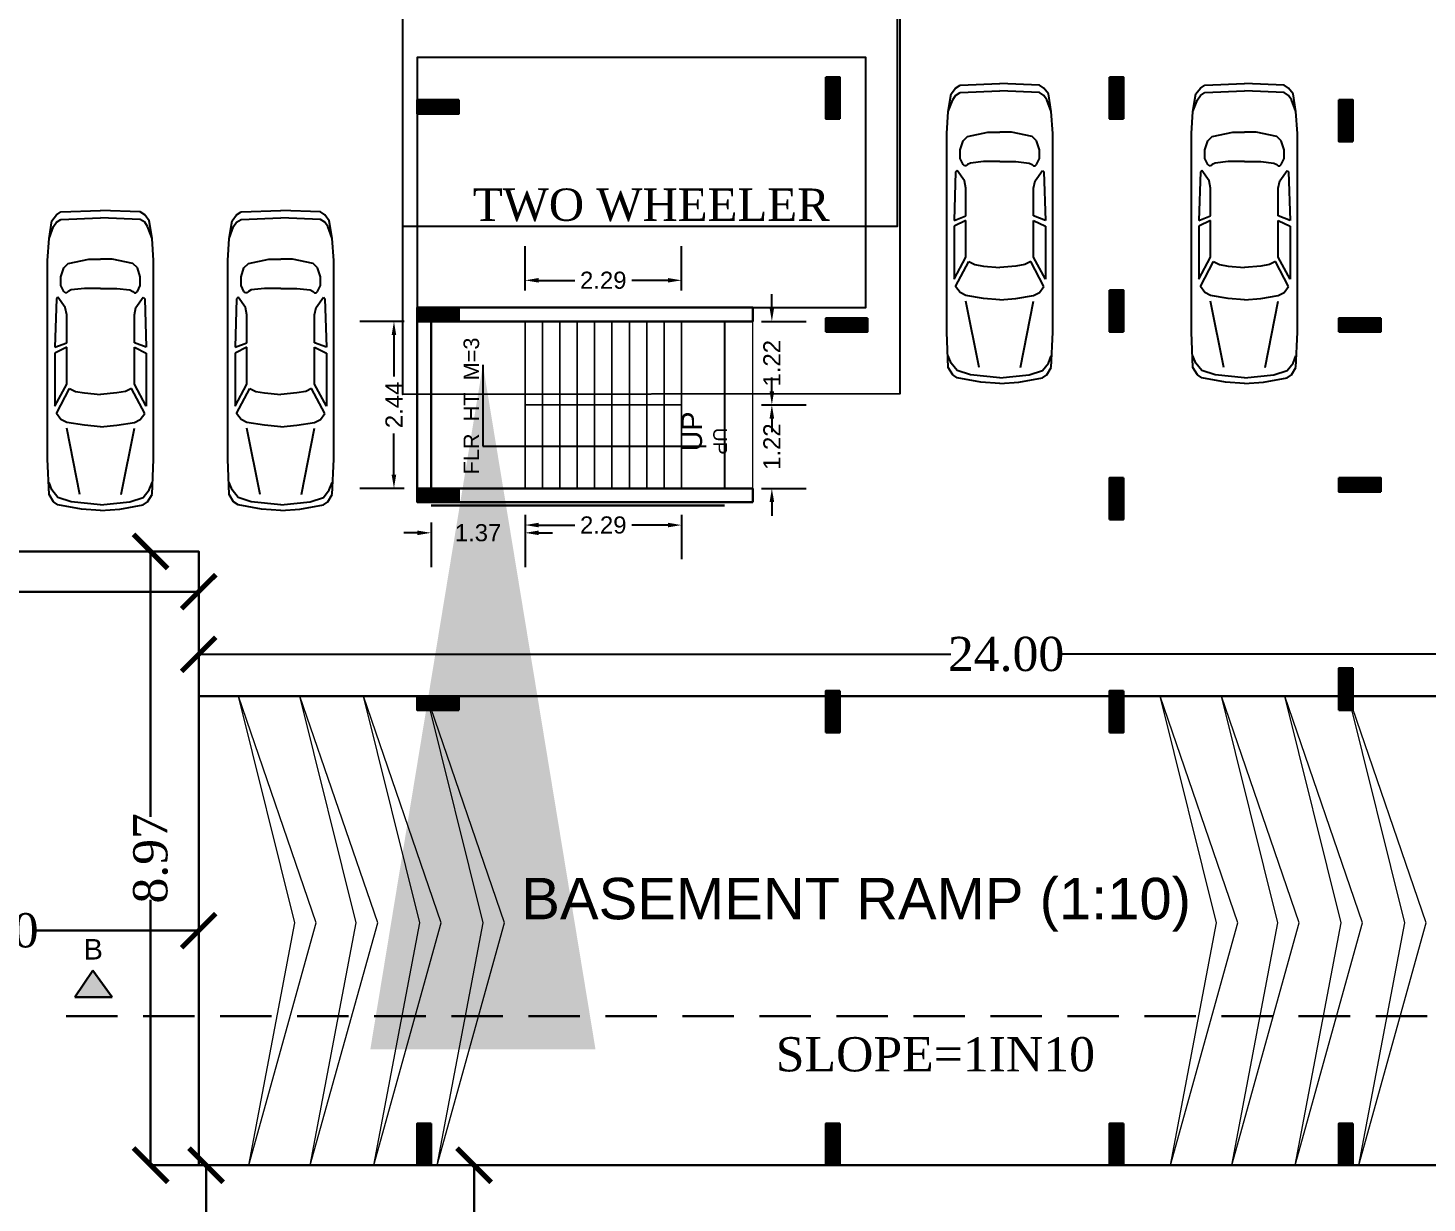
# Model space of a CAD drawing. Header units: metres. Extents: x 0 to 63445, y 32347 to 32804.
# Drawn here: x 62975.01 to 62995.44, y 32697.97 to 32715.14 of the extents above; entities that cross this region are included whole.
import ezdxf

# ---------------------------------------------------------------- set-up
doc = ezdxf.new("R2010")
doc.units = ezdxf.units.M
doc.header["$MEASUREMENT"] = 0
doc.header["$PDMODE"] = 34
doc.header["$PDSIZE"] = -10
for name, pattern in [('CONTINULUS', [0]), ('DASHED', [0.75, 0.5, -0.25]), ('DASHED2', [0.375, 0.25, -0.125])]:
    doc.linetypes.add(name, pattern=pattern)
doc.layers.get('0').update_dxf_attribs({"lineweight": 25})
for name, color, linetype, lineweight in [('BLK_1_FLR_-1_BLT_UP_AREA', 14, 'DASHED', 9), ('BLK_1_FLR_-1_STAIR_1', 7, 'Continuous', 0), ('BLK_1_FLR_-1_STAIR_1_FLIGHT_2', 7, 'Continuous', 0), ('BLK_1_FLR_-1_STAIR_1_LANDING_1', 7, 'Continuous', 0), ('BLK_1_FLR_0_VEHICLERAMP_1', 7, 'Continuous', 0), ('CAR', 252, 'Continuous', 25), ('colum', 1, 'Continuous', 30), ('COLUMN', 1, 'Continuous', 30), ('DIM', 56, 'Continuous', 20), ('HAT', 44, 'Continuous', 20), ('STEPS', 114, 'Continuous', 20), ('TEXT-2', 65, 'Continuous', 18), ('wall', 7, 'Continuous', 30)]:
    doc.layers.add(name, color=color, linetype=linetype, lineweight=lineweight)
for name, color, linetype in [('BLK_1_FLR_-1_BLT_UP_AREA_ADD', 7, 'Continuous'), ('BLK_1_FLR_-1_FAR_AREA_ADD', 7, 'Continuous'), ('text', 65, 'Continuous')]:
    doc.layers.add(name, color=color, linetype=linetype)
for name, color, linetype, plot in [('BLK_1_FLR_-1_COVERED_PARKING', 7, 'Continuous', False), ('SPECIAL_PARKING', 7, 'Continuous', False), ('TWO_WHEELER_PARKING', 7, 'Continuous', False)]:
    doc.layers.add(name, color=color, linetype=linetype, plot=plot)
doc.layers.add('BLK_1_FLR_-1_STAIR_1_FLIGHT_1', color=7, linetype='Continuous', lineweight=0, true_color=0xffffff)
doc.styles.add('AutoDCRFont', font='arial.ttf')
doc.styles.add('PreDCRFont', font='arial.ttf', dxfattribs={"height": 0.25})
doc.styles.add('RS', font='GOTHIC.TTF', dxfattribs={"height": 24})
doc.styles.add('small int', font='arial.ttf', dxfattribs={"height": 18})
doc.styles.get("Standard").update_dxf_attribs({"font": 'arial.ttf', "height": 0.4})
doc.styles.add('style2', font='arial.ttf', dxfattribs={"height": 0.25})
doc.styles.add('TNR', font='times.ttf', dxfattribs={"height": 0.5})
doc.dimstyles.new('ARCHANA', dxfattribs={"dimscale": 0, "dimtxt": 0.5, "dimasz": 0.5, "dimexe": 0, "dimexo": 0, "dimgap": 0, "dimtad": 0, "dimzin": 0, "dimdsep": 46, "dimtxsty": 'TNR', "dimblk": 'ARCHTICK', "dimcen": 0.09, "dimclrd": 36, "dimclre": 36, "dimclrt": 7, "dimadec": 0, "dimazin": 0, "dimtfac": 1, "dimtofl": 0, "dimtmove": 0, "dimatfit": 3, "dimldrblk": 'ARCHTICK', "dimfxl": 1, "dimfrac": 2, "dimtolj": 1, "dimtzin": 0, "dimlwd": -1, "dimlwe": -1, "dimarcsym": 0})
doc.dimstyles.new('Copy of Standard2', dxfattribs={"dimtxt": 0.25, "dimasz": 0.2, "dimexe": 0.5, "dimexo": 0.3, "dimgap": 0.09, "dimtad": 0, "dimtoh": 1, "dimzin": 0, "dimdsep": 46, "dimtxsty": 'PreDCRFont', "dimcen": 0.025, "dimdle": 0.1, "dimadec": 0, "dimazin": 0, "dimtfac": 1, "dimtofl": 0, "dimtmove": 2, "dimatfit": 3, "dimfxl": 0.18, "dimtolj": 1, "dimtzin": 0, "dimarcsym": 0})
doc.dimstyles.new('STD', dxfattribs={"dimtxt": 10, "dimasz": 10, "dimexe": 0, "dimexo": 0, "dimgap": 0.09, "dimtad": 0, "dimdec": 0, "dimzin": 0, "dimdsep": 46, "dimlunit": 4, "dimtxsty": 'small int', "dimcen": 0.09, "dimclrd": 75, "dimclre": 75, "dimadec": 0, "dimazin": 0, "dimtfac": 1, "dimtdec": 0, "dimtofl": 0, "dimtmove": 0, "dimatfit": 3, "dimfxl": 1, "dimtolj": 1, "dimtzin": 0, "dimarcsym": 0})

# ---------------------------------------------------------------- blocks, each defined once
blk = doc.blocks.new('_ArchTick')
at = {"color": 0, "linetype": 'ByBlock', "const_width": 0.15}
blk.add_lwpolyline([(-0.5, -0.5), (0.5, 0.5)], dxfattribs=at)
blk = doc.blocks.new('*D116')
at = {"layer": 'Defpoints', "color": 0, "ltscale": 0.5, "transparency": 16777216}
for p in [(62981.564, 32698.52), (62981.524, 32690.523), (62981.57, 32690.523)]:
    blk.add_point(p, dxfattribs=at)
at = {"layer": 'wall', "color": 36, "ltscale": 0.5, "transparency": 16777216}
for p, q in [((62981.564, 32698.52), (62981.524, 32698.52)), ((62981.524, 32698.52), (62981.524, 32695.132)), ((62981.524, 32690.523), (62981.524, 32693.911)), ((62981.57, 32690.523), (62981.524, 32690.523))]:
    blk.add_line(p, q, dxfattribs=at)
at = {"layer": 'wall', "color": 36, "ltscale": 0.5, "transparency": 16777216, "xscale": 0.5, "yscale": 0.5, "zscale": 0.5}
for p, rotation in [((62981.524, 32698.52), 90), ((62981.524, 32690.523), 270)]:
    blk.add_blockref('_ArchTick', p, dxfattribs=dict(at, rotation=rotation))
at = {"layer": 'wall', "color": 7, "ltscale": 0.5, "transparency": 16777216, "insert": (62981.524, 32694.522), "char_height": 0.5, "attachment_point": 5, "rotation": 90, "style": 'TNR'}
blk.add_mtext('\\A1;8.00', dxfattribs=at)
blk = doc.blocks.new('A$C7D115503')
at = {"layer": 'COLUMN', "ltscale": 3}
h = blk.add_hatch(dxfattribs=at)
h.set_pattern_fill('ANSI31', color=256, style=0)
h.paths.add_polyline_path([(-14.36, -11.59), (-6.36, -11.59), (-6.36, 12.41), (-14.36, 12.41)])
at = {"layer": 'COLUMN', "ltscale": 0.05}
for p, q in [((-14.36, 12.41), (-6.36, 12.41)), ((-14.36, 12.41), (-14.36, -11.59)), ((-6.36, 12.41), (-6.36, -11.59)), ((-6.36, -11.59), (-14.36, -11.59))]:
    blk.add_line(p, q, dxfattribs=at)
blk = doc.blocks.new('A$C1D283AF7')
at = {"layer": 'CAR', "linetype": 'ByBlock'}
for p, q in [((458, 4762, 0), (509, 5066, 0)), ((509, 5066, 0), (585, 5167, 0)), ((585, 5167, 0), (661, 5218, 0)), ((585, 5041, 0), (661, 5091, 0)), ((661, 5218, 0), (1345, 5243, 0)), ((661, 5091, 0), (1345, 5117, 0)), ((2029, 5218, 0), (1345, 5243, 0)), ((2029, 5091, 0), (1345, 5117, 0)), ((2105, 5167, 0), (2029, 5218, 0)), ((2105, 5041, 0), (2029, 5091, 0)), ((2181, 5066, 0), (2105, 5167, 0)), ((2232, 4762, 0), (2181, 5066, 0)), ((458, 4762, 0), (534, 4965, 0)), ((534, 4965, 0), (585, 5041, 0)), ((2156, 4965, 0), (2105, 5041, 0)), ((2232, 4762, 0), (2156, 4965, 0)), ((433, 4382, 0), (458, 4762, 0)), ((2257, 4382, 0), (2232, 4762, 0)), ((433, 961, 0), (433, 4382, 0)), ((787, 4331, 0), (1142, 4407, 0)), ((1142, 4407, 0), (1345, 4407, 0)), ((1548, 4407, 0), (1345, 4407, 0)), ((1902, 4331, 0), (1548, 4407, 0)), ((2257, 961, 0), (2257, 4382, 0)), ((661, 4103, 0), (711, 4255, 0)), ((661, 3951, 0), (661, 4103, 0)), ((711, 4255, 0), (787, 4331, 0)), ((1978, 4255, 0), (1902, 4331, 0)), ((2029, 4103, 0), (1978, 4255, 0)), ((2029, 3951, 0), (2029, 4103, 0)), ((711, 3850, 0), (661, 3951, 0)), ((838, 3875, 0), (787, 3850, 0)), ((1066, 3900, 0), (838, 3875, 0)), ((1345, 3900, 0), (1066, 3900, 0)), ((1345, 3900, 0), (1624, 3900, 0)), ((1624, 3900, 0), (1852, 3875, 0)), ((1852, 3875, 0), (1902, 3850, 0)), ((1978, 3850, 0), (2029, 3951, 0)), ((585, 3723, 0), (559, 2887, 0)), ((610, 3748, 0), (585, 3723, 0)), ((737, 3571, 0), (610, 3748, 0)), ((737, 3824, 0), (711, 3850, 0)), ((762, 3824, 0), (737, 3824, 0)), ((787, 3850, 0), (762, 3824, 0)), ((1902, 3850, 0), (1928, 3824, 0)), ((1928, 3824, 0), (1953, 3824, 0)), ((1953, 3824, 0), (1978, 3850, 0)), ((1953, 3571, 0), (2080, 3748, 0)), ((2080, 3748, 0), (2105, 3723, 0)), ((2105, 3723, 0), (2130, 2887, 0)), ((762, 3444, 0), (737, 3571, 0)), ((762, 2963, 0), (762, 3444, 0)), ((1928, 3444, 0), (1953, 3571, 0)), ((1928, 2963, 0), (1928, 3444, 0)), ((559, 2887, 0), (762, 2963, 0)), ((2130, 2887, 0), (1928, 2963, 0)), ((762, 2887, 0), (559, 2785, 0)), ((559, 2785, 0), (559, 1873, 0)), ((762, 2253, 0), (762, 2887, 0)), ((1928, 2887, 0), (2130, 2785, 0)), ((1928, 2253, 0), (1928, 2887, 0)), ((2130, 2785, 0), (2130, 1873, 0)), ((559, 1873, 0), (762, 2253, 0)), ((585, 1746, 0), (813, 2177, 0)), ((813, 2177, 0), (914, 2126, 0)), ((1877, 2177, 0), (1776, 2126, 0)), ((2105, 1746, 0), (1877, 2177, 0)), ((2130, 1873, 0), (1928, 2253, 0)), ((914, 2126, 0), (1066, 2101, 0)), ((1066, 2101, 0), (1345, 2076, 0)), ((1624, 2101, 0), (1345, 2076, 0)), ((1776, 2126, 0), (1624, 2101, 0)), ((661, 1645, 0), (585, 1746, 0)), ((2029, 1645, 0), (2105, 1746, 0)), ((762, 1594, 0), (661, 1645, 0)), ((1066, 1544, 0), (762, 1594, 0)), ((990, 353, 0), (762, 1493, 0)), ((1345, 1518, 0), (1066, 1544, 0)), ((1345, 1518, 0), (1624, 1544, 0)), ((1624, 1544, 0), (1928, 1594, 0)), ((1700, 353, 0), (1928, 1493, 0)), ((1928, 1594, 0), (2029, 1645, 0)), ((458, 353, 0), (433, 961, 0)), ((2232, 353, 0), (2257, 961, 0)), ((509, 429, 0), (458, 555, 0)), ((2181, 429, 0), (2232, 555, 0)), ((534, 226, 0), (458, 353, 0)), ((610, 302, 0), (509, 429, 0)), ((838, 226, 0), (610, 302, 0)), ((1852, 226, 0), (2080, 302, 0)), ((2080, 302, 0), (2181, 429, 0)), ((2156, 226, 0), (2232, 353, 0)), ((610, 175, 0), (534, 226, 0)), ((1015, 99, 0), (610, 175, 0)), ((1345, 175, 0), (838, 226, 0)), ((1345, 74, 0), (1015, 99, 0)), ((1345, 175, 0), (1852, 226, 0)), ((1345, 74, 0), (1674, 99, 0)), ((1674, 99, 0), (2080, 175, 0)), ((2080, 175, 0), (2156, 226, 0))]:
    blk.add_line(p, q, dxfattribs=at)
blk = doc.blocks.new('*D142')
at = {"layer": 'CAR', "color": 36, "ltscale": 0.5, "transparency": 16777216}
for p, q in [((62977.501, 32704.751), (62977.501, 32705.985)), ((62977.501, 32705.985), (62988.484, 32705.985)), ((63001.086, 32705.985), (62990.103, 32705.985)), ((63001.086, 32704.75), (63001.086, 32705.985))]:
    blk.add_line(p, q, dxfattribs=at)
at = {"layer": 'Defpoints', "color": 0, "ltscale": 0.5, "transparency": 16777216}
for p in [(63001.086, 32705.985), (62977.501, 32704.751), (63001.086, 32704.75)]:
    blk.add_point(p, dxfattribs=at)
at = {"layer": 'CAR', "color": 36, "ltscale": 0.5, "transparency": 16777216, "xscale": 0.5, "yscale": 0.5, "zscale": 0.5, "rotation": 180}
blk.add_blockref('_ArchTick', (62977.501, 32705.985), dxfattribs=at)
at = {"layer": 'CAR', "color": 36, "ltscale": 0.5, "transparency": 16777216, "xscale": 0.5, "yscale": 0.5, "zscale": 0.5}
blk.add_blockref('_ArchTick', (63001.086, 32705.985), dxfattribs=at)
at = {"layer": 'CAR', "color": 7, "ltscale": 0.5, "transparency": 16777216, "insert": (62989.293, 32705.985), "char_height": 0.5, "attachment_point": 5, "style": 'TNR'}
blk.add_mtext('\\A1;24.00', dxfattribs=at)
blk = doc.blocks.new('*D145')
at = {"layer": 'Defpoints', "color": 0, "ltscale": 0.5, "transparency": 16777216}
for p in [(62977.501, 32701.947), (62971.503, 32701.747), (62977.501, 32701.747)]:
    blk.add_point(p, dxfattribs=at)
at = {"layer": 'wall', "color": 36, "ltscale": 0.5, "transparency": 16777216}
for p, q in [((62971.503, 32701.747), (62971.503, 32701.947)), ((62971.503, 32701.947), (62973.885, 32701.947)), ((62977.501, 32701.947), (62975.119, 32701.947)), ((62977.501, 32701.747), (62977.501, 32701.947))]:
    blk.add_line(p, q, dxfattribs=at)
at = {"layer": 'wall', "color": 36, "ltscale": 0.5, "transparency": 16777216, "xscale": 0.5, "yscale": 0.5, "zscale": 0.5, "rotation": 180}
blk.add_blockref('_ArchTick', (62971.503, 32701.947), dxfattribs=at)
at = {"layer": 'wall', "color": 36, "ltscale": 0.5, "transparency": 16777216, "xscale": 0.5, "yscale": 0.5, "zscale": 0.5}
blk.add_blockref('_ArchTick', (62977.501, 32701.947), dxfattribs=at)
at = {"layer": 'wall', "color": 7, "ltscale": 0.5, "transparency": 16777216, "insert": (62974.502, 32701.947), "char_height": 0.5, "attachment_point": 5, "style": 'TNR'}
blk.add_mtext('\\A1;6.00', dxfattribs=at)
blk = doc.blocks.new('*D146')
at = {"layer": 'Defpoints', "color": 0, "ltscale": 0.5, "transparency": 16777216}
for p in [(62977.501, 32698.52), (62977.365, 32691.183), (62977.61, 32691.183)]:
    blk.add_point(p, dxfattribs=at)
at = {"layer": 'wall', "color": 36, "ltscale": 0.5, "transparency": 16777216}
for p, q in [((62977.501, 32698.52), (62977.61, 32698.52)), ((62977.61, 32698.52), (62977.61, 32695.471)), ((62977.61, 32691.183), (62977.61, 32694.232)), ((62977.365, 32691.183), (62977.61, 32691.183))]:
    blk.add_line(p, q, dxfattribs=at)
at = {"layer": 'wall', "color": 36, "ltscale": 0.5, "transparency": 16777216, "xscale": 0.5, "yscale": 0.5, "zscale": 0.5}
for p, rotation in [((62977.61, 32698.52), 90), ((62977.61, 32691.183), 270)]:
    blk.add_blockref('_ArchTick', p, dxfattribs=dict(at, rotation=rotation))
at = {"layer": 'wall', "color": 7, "ltscale": 0.5, "transparency": 16777216, "insert": (62977.61, 32694.852), "char_height": 0.5, "attachment_point": 5, "rotation": 90, "style": 'TNR'}
blk.add_mtext('\\A1;7.34', dxfattribs=at)
blk = doc.blocks.new('*D156')
at = {"layer": 'Defpoints', "color": 0, "ltscale": 0.5, "transparency": 16777216}
for p in [(62976.799, 32707.488), (62977.501, 32707.488), (62977.501, 32698.52)]:
    blk.add_point(p, dxfattribs=at)
at = {"layer": 'wall', "color": 36, "ltscale": 0.5, "transparency": 16777216}
for p, q in [((62977.501, 32707.488), (62976.799, 32707.488)), ((62976.799, 32707.488), (62976.799, 32703.611)), ((62976.799, 32698.52), (62976.799, 32702.397)), ((62977.501, 32698.52), (62976.799, 32698.52))]:
    blk.add_line(p, q, dxfattribs=at)
at = {"layer": 'wall', "color": 36, "ltscale": 0.5, "transparency": 16777216, "xscale": 0.5, "yscale": 0.5, "zscale": 0.5}
for p, rotation in [((62976.799, 32707.488), 90), ((62976.799, 32698.52), 270)]:
    blk.add_blockref('_ArchTick', p, dxfattribs=dict(at, rotation=rotation))
at = {"layer": 'wall', "color": 7, "ltscale": 0.5, "transparency": 16777216, "insert": (62976.799, 32703.004), "char_height": 0.5, "attachment_point": 5, "rotation": 90, "style": 'TNR'}
blk.add_mtext('\\A1;8.97', dxfattribs=at)
blk = doc.blocks.new('*D157')
at = {"layer": 'Defpoints', "color": 0, "ltscale": 0.5, "transparency": 16777216}
for p in [(62963.109, 32707.488), (62977.501, 32707.488), (62977.501, 32706.9)]:
    blk.add_point(p, dxfattribs=at)
at = {"layer": 'wall', "color": 36, "ltscale": 0.5, "transparency": 16777216}
for p, q in [((62963.109, 32707.488), (62963.109, 32706.9)), ((62977.501, 32707.488), (62977.501, 32706.9)), ((62963.109, 32706.9), (62969.533, 32706.9)), ((62977.501, 32706.9), (62971.076, 32706.9))]:
    blk.add_line(p, q, dxfattribs=at)
at = {"layer": 'wall', "color": 36, "ltscale": 0.5, "transparency": 16777216, "xscale": 0.5, "yscale": 0.5, "zscale": 0.5, "rotation": 180}
blk.add_blockref('_ArchTick', (62963.109, 32706.9), dxfattribs=at)
at = {"layer": 'wall', "color": 36, "ltscale": 0.5, "transparency": 16777216, "xscale": 0.5, "yscale": 0.5, "zscale": 0.5}
blk.add_blockref('_ArchTick', (62977.501, 32706.9), dxfattribs=at)
at = {"layer": 'wall', "color": 7, "ltscale": 0.5, "transparency": 16777216, "insert": (62970.305, 32706.9), "char_height": 0.5, "attachment_point": 5, "style": 'TNR'}
blk.add_mtext('\\A1;14.39', dxfattribs=at)
blk = doc.blocks.new('*D360')
at = {"layer": 'BLK_1_FLR_-1_STAIR_1_FLIGHT_1', "color": 0, "linetype": 'Continuous', "lineweight": -2, "transparency": 16777216}
for p, q in [((62982.267, 32708.023), (62982.267, 32707.373)), ((62984.553, 32708.023), (62984.553, 32707.373)), ((62982.467, 32707.873), (62982.993, 32707.873)), ((62984.353, 32707.873), (62983.827, 32707.873))]:
    blk.add_line(p, q, dxfattribs=at)
at = {"layer": 'BLK_1_FLR_-1_STAIR_1_FLIGHT_1', "color": 0, "linetype": 'Continuous', "transparency": 16777216}
for points in [[(62982.467, 32707.907), (62982.467, 32707.84), (62982.267, 32707.873)], [(62984.353, 32707.907), (62984.353, 32707.84), (62984.553, 32707.873)]]:
    blk.add_solid(points, dxfattribs=at)
at = {"layer": 'Defpoints', "color": 0, "linetype": 'Continuous', "transparency": 16777216}
for p in [(62982.267, 32708.409), (62984.553, 32708.409), (62984.553, 32707.873)]:
    blk.add_point(p, dxfattribs=at)
at = {"layer": 'BLK_1_FLR_-1_STAIR_1_FLIGHT_1', "color": 0, "linetype": 'Continuous', "transparency": 16777216, "insert": (62983.41, 32707.873), "char_height": 0.25, "attachment_point": 5, "style": 'PreDCRFont'}
blk.add_mtext('\\A1;2.29', dxfattribs=at)
blk = doc.blocks.new('*D361')
at = {"layer": 'BLK_1_FLR_-1_STAIR_1_FLIGHT_1', "color": 0, "linetype": 'Continuous', "lineweight": -2, "transparency": 16777216}
for p, q in [((62985.872, 32709.829), (62985.872, 32710.029)), ((62985.722, 32709.629), (62986.372, 32709.629)), ((62985.722, 32708.409), (62986.372, 32708.409)), ((62985.872, 32708.209), (62985.872, 32708.009))]:
    blk.add_line(p, q, dxfattribs=at)
at = {"layer": 'BLK_1_FLR_-1_STAIR_1_FLIGHT_1', "color": 0, "linetype": 'Continuous', "transparency": 16777216}
for points in [[(62985.839, 32709.829), (62985.906, 32709.829), (62985.872, 32709.629)], [(62985.839, 32708.209), (62985.906, 32708.209), (62985.872, 32708.409)]]:
    blk.add_solid(points, dxfattribs=at)
at = {"layer": 'Defpoints', "color": 0, "linetype": 'Continuous', "transparency": 16777216}
for p in [(62984.553, 32709.629), (62985.872, 32709.629), (62984.553, 32708.409)]:
    blk.add_point(p, dxfattribs=at)
at = {"layer": 'BLK_1_FLR_-1_STAIR_1_FLIGHT_1', "color": 0, "linetype": 'Continuous', "transparency": 16777216, "insert": (62985.872, 32709.019), "char_height": 0.25, "attachment_point": 5, "rotation": 90, "style": 'PreDCRFont'}
blk.add_mtext('\\A1;1.22', dxfattribs=at)
blk = doc.blocks.new('*D362')
at = {"layer": 'BLK_1_FLR_-1_STAIR_1_FLIGHT_2', "color": 0, "linetype": 'Continuous', "lineweight": -2, "transparency": 16777216}
for p, q in [((62982.267, 32711.299), (62982.267, 32711.949)), ((62984.553, 32711.299), (62984.553, 32711.949)), ((62982.467, 32711.449), (62982.993, 32711.449)), ((62984.353, 32711.449), (62983.827, 32711.449))]:
    blk.add_line(p, q, dxfattribs=at)
at = {"layer": 'BLK_1_FLR_-1_STAIR_1_FLIGHT_2', "color": 0, "linetype": 'Continuous', "transparency": 16777216}
for points in [[(62982.467, 32711.483), (62982.467, 32711.416), (62982.267, 32711.449)], [(62984.353, 32711.483), (62984.353, 32711.416), (62984.553, 32711.449)]]:
    blk.add_solid(points, dxfattribs=at)
at = {"layer": 'Defpoints', "color": 0, "linetype": 'Continuous', "transparency": 16777216}
for p in [(62984.553, 32711.449), (62982.267, 32710.848), (62984.553, 32710.848)]:
    blk.add_point(p, dxfattribs=at)
at = {"layer": 'BLK_1_FLR_-1_STAIR_1_FLIGHT_2', "color": 0, "linetype": 'Continuous', "transparency": 16777216, "insert": (62983.41, 32711.449), "char_height": 0.25, "attachment_point": 5, "style": 'PreDCRFont'}
blk.add_mtext('\\A1;2.29', dxfattribs=at)
blk = doc.blocks.new('*D363')
at = {"layer": 'BLK_1_FLR_-1_STAIR_1_FLIGHT_2', "color": 0, "linetype": 'Continuous', "lineweight": -2, "transparency": 16777216}
for p, q in [((62985.872, 32711.048), (62985.872, 32711.248)), ((62985.722, 32710.848), (62986.372, 32710.848)), ((62985.722, 32709.629), (62986.372, 32709.629)), ((62985.872, 32709.429), (62985.872, 32709.229))]:
    blk.add_line(p, q, dxfattribs=at)
at = {"layer": 'BLK_1_FLR_-1_STAIR_1_FLIGHT_2', "color": 0, "linetype": 'Continuous', "transparency": 16777216}
for points in [[(62985.839, 32711.048), (62985.906, 32711.048), (62985.872, 32710.848)], [(62985.839, 32709.429), (62985.906, 32709.429), (62985.872, 32709.629)]]:
    blk.add_solid(points, dxfattribs=at)
at = {"layer": 'Defpoints', "color": 0, "linetype": 'Continuous', "transparency": 16777216}
for p in [(62985.153, 32710.848), (62985.872, 32710.848), (62984.553, 32709.629)]:
    blk.add_point(p, dxfattribs=at)
at = {"layer": 'BLK_1_FLR_-1_STAIR_1_FLIGHT_2', "color": 0, "linetype": 'Continuous', "transparency": 16777216, "insert": (62985.872, 32710.238), "char_height": 0.25, "attachment_point": 5, "rotation": 90, "style": 'PreDCRFont'}
blk.add_mtext('\\A1;1.22', dxfattribs=at)
blk = doc.blocks.new('*D364')
at = {"layer": 'BLK_1_FLR_-1_STAIR_1_LANDING_1', "color": 0, "lineweight": -2, "transparency": 16777216}
for p, q in [((62980.695, 32707.76), (62980.495, 32707.76)), ((62980.895, 32707.91), (62980.895, 32707.26)), ((62982.267, 32707.91), (62982.267, 32707.26)), ((62982.467, 32707.76), (62982.667, 32707.76))]:
    blk.add_line(p, q, dxfattribs=at)
at = {"layer": 'BLK_1_FLR_-1_STAIR_1_LANDING_1', "color": 0, "transparency": 16777216}
for points in [[(62980.695, 32707.793), (62980.695, 32707.726), (62980.895, 32707.76)], [(62982.467, 32707.793), (62982.467, 32707.726), (62982.267, 32707.76)]]:
    blk.add_solid(points, dxfattribs=at)
at = {"layer": 'Defpoints', "color": 0, "transparency": 16777216}
for p in [(62980.895, 32708.409), (62982.267, 32708.409), (62980.895, 32707.76)]:
    blk.add_point(p, dxfattribs=at)
at = {"layer": 'BLK_1_FLR_-1_STAIR_1_LANDING_1', "color": 0, "transparency": 16777216, "insert": (62981.581, 32707.76), "char_height": 0.25, "attachment_point": 5, "style": 'PreDCRFont'}
blk.add_mtext('\\A1;1.37', dxfattribs=at)
blk = doc.blocks.new('*D365')
at = {"layer": 'BLK_1_FLR_-1_STAIR_1_LANDING_1', "color": 0, "lineweight": -2, "transparency": 16777216}
for p, q in [((62980.503, 32710.848), (62979.853, 32710.848)), ((62980.353, 32710.648), (62980.353, 32710.045)), ((62980.353, 32708.609), (62980.353, 32709.212)), ((62980.503, 32708.409), (62979.853, 32708.409))]:
    blk.add_line(p, q, dxfattribs=at)
at = {"layer": 'BLK_1_FLR_-1_STAIR_1_LANDING_1', "color": 0, "transparency": 16777216}
for points in [[(62980.319, 32710.648), (62980.386, 32710.648), (62980.353, 32710.848)], [(62980.319, 32708.609), (62980.386, 32708.609), (62980.353, 32708.409)]]:
    blk.add_solid(points, dxfattribs=at)
at = {"layer": 'Defpoints', "color": 0, "transparency": 16777216}
for p in [(62980.353, 32710.848), (62980.895, 32710.848), (62980.895, 32708.409)]:
    blk.add_point(p, dxfattribs=at)
at = {"layer": 'BLK_1_FLR_-1_STAIR_1_LANDING_1', "color": 0, "transparency": 16777216, "insert": (62980.353, 32709.629), "char_height": 0.25, "attachment_point": 5, "rotation": 90, "style": 'PreDCRFont'}
blk.add_mtext('\\A1;2.44', dxfattribs=at)
blk = doc.blocks.new('*D456')
at = {"layer": 'Defpoints', "color": 0, "ltscale": 3, "transparency": 16777216}
for p in [(0.832, 32714.342), (63267.277, 32714.342), (0, 32701.59)]:
    blk.add_point(p, dxfattribs=at)
at = {"layer": 'DIM', "ltscale": 3, "transparency": 16777216}
for p, q in [((5.832, 32714.342), (0.832, 32714.342)), ((0.832, 32714.342), (0.832, 32708.36)), ((0.832, 32701.59), (0.832, 32707.571)), ((0, 32701.59), (0.832, 32701.59))]:
    blk.add_line(p, q, dxfattribs=at)
at = {"layer": 'DIM', "ltscale": 3, "transparency": 16777216, "xscale": 0.05, "yscale": 0.05, "zscale": 0.05}
for p, rotation in [((0.832, 32714.342), 90), ((0.832, 32701.59), 270)]:
    blk.add_blockref('_ArchTick', p, dxfattribs=dict(at, rotation=rotation))
at = {"layer": 'DIM', "color": 7, "ltscale": 3, "transparency": 16777216, "insert": (0.832, 32707.966), "char_height": 0.4, "attachment_point": 5, "rotation": 90}
blk.add_mtext('\\A1;{\\H0.6x;12.75}', dxfattribs=at)

msp = doc.modelspace()

# ---------------------------------------------------------------- hatches: boundary and pattern name
at = {"layer": 'wall', "ltscale": 3}
msp.add_hatch(color=252, dxfattribs=at).paths.add_polyline_path([(62975.6942, 32700.9773), (62976.236, 32700.9773), (62975.9562, 32701.3664)])

# ---------------------------------------------------------------- linework, layer by layer
at = {"layer": 'BLK_1_FLR_-1_BLT_UP_AREA', "color": 14, "linetype": 'CONTINULUS', "ltscale": 0.05}
msp.add_lwpolyline([(62963.109, 32725.9046), (62963.109, 32720.1278), (62959.602, 32720.1278), (62958.4002, 32712.2986), (62963.109, 32712.2986), (62963.109, 32707.4882), (62977.5007, 32707.4882), (62977.5007, 32698.5199), (63001.0856, 32698.5194), (63001.0856, 32693.4478), (63048.8719, 32693.4478), (63048.8719, 32710.124), (63099.0078, 32715.8294), (63099.0123, 32725.675), (62963.109, 32725.9046)], close=True, dxfattribs=at)
at = {"layer": 'BLK_1_FLR_-1_BLT_UP_AREA_ADD', "color": 14, "linetype": 'CONTINULUS', "ltscale": 0.05, "elevation": 0.0021}
msp.add_lwpolyline([(62980.4816, 32718.5492), (62987.7004, 32718.5492), (62987.7003, 32712.2344), (62980.4816, 32712.2344)], close=True, dxfattribs=at)
at = {"layer": 'BLK_1_FLR_-1_COVERED_PARKING', "ltscale": 0.5}
msp.add_lwpolyline([(62963.109, 32725.9046), (62963.109, 32720.1278), (62959.602, 32720.1278), (62958.4002, 32712.2986), (62963.109, 32712.2986), (62963.109, 32707.4882), (62977.5007, 32707.4882), (62977.5007, 32698.5199), (63001.0857, 32698.5194), (63001.0856, 32693.4478), (63048.8719, 32693.4478), (63095.3959, 32698.2577), (63099.0078, 32715.8294), (63099.0078, 32725.675), (63098.6104, 32725.6752), (63090.7094, 32725.682), (63090.4449, 32725.6895), (63084.2161, 32725.7), (63059.0174, 32725.7426), (62971.542, 32725.9046), (62963.109, 32725.9046)], close=True, dxfattribs=at)
at = {"layer": 'BLK_1_FLR_-1_FAR_AREA_ADD', "color": 14, "linetype": 'CONTINULUS', "ltscale": 0.05, "elevation": 0.0021}
msp.add_lwpolyline([(62980.4816, 32718.5492), (62987.7429, 32718.557), (62987.7429, 32709.7896), (62980.4816, 32709.7818)], close=True, dxfattribs=at)
at = {"layer": 'BLK_1_FLR_-1_STAIR_1'}
msp.add_lwpolyline([(62985.5946, 32708.2062), (62985.5946, 32711.0511), (62980.6923, 32711.0511), (62980.6923, 32708.2062)], close=True, dxfattribs=at)
at = {"layer": 'BLK_1_FLR_-1_STAIR_1_FLIGHT_1', "color": 3}
for p, q in [((62982.2671, 32708.4094), (62982.2671, 32709.6287)), ((62982.5211, 32708.4094), (62982.5211, 32709.6287)), ((62982.7751, 32708.4094), (62982.7751, 32709.6287)), ((62983.0292, 32708.4094), (62983.0292, 32709.6287)), ((62983.2832, 32708.4094), (62983.2832, 32709.6287)), ((62983.5372, 32708.4094), (62983.5372, 32709.6287)), ((62983.7912, 32708.4094), (62983.7912, 32709.6287)), ((62984.0452, 32708.4094), (62984.0452, 32709.6287)), ((62984.2992, 32708.4094), (62984.2992, 32709.6287)), ((62984.5532, 32708.4094), (62984.5532, 32709.6287))]:
    msp.add_line(p, q, dxfattribs=at)
at = {"layer": 'BLK_1_FLR_-1_STAIR_1_FLIGHT_1'}
msp.add_lwpolyline([(62984.5532, 32708.4094), (62984.5532, 32709.6287), (62982.2671, 32709.6287), (62982.2671, 32708.4094)], close=True, dxfattribs=at)
at = {"layer": 'BLK_1_FLR_-1_STAIR_1_FLIGHT_2', "color": 3}
for p, q in [((62982.2671, 32709.6287), (62982.2671, 32710.8479)), ((62982.5211, 32709.6287), (62982.5211, 32710.8479)), ((62982.7751, 32709.6287), (62982.7751, 32710.8479)), ((62983.0292, 32709.6287), (62983.0292, 32710.8479)), ((62983.2832, 32709.6287), (62983.2832, 32710.8479)), ((62983.5372, 32709.6287), (62983.5372, 32710.8479)), ((62983.7912, 32709.6287), (62983.7912, 32710.8479)), ((62984.0452, 32709.6287), (62984.0452, 32710.8479)), ((62984.2992, 32709.6287), (62984.2992, 32710.8479)), ((62984.5532, 32709.6287), (62984.5532, 32710.8479))]:
    msp.add_line(p, q, dxfattribs=at)
at = {"layer": 'BLK_1_FLR_-1_STAIR_1_FLIGHT_2'}
msp.add_lwpolyline([(62984.5532, 32710.8479), (62984.5532, 32709.6287), (62982.2671, 32709.6287), (62982.2671, 32710.8479)], close=True, dxfattribs=at)
at = {"layer": 'BLK_1_FLR_-1_STAIR_1_LANDING_1'}
msp.add_lwpolyline([(62982.2671, 32708.4094), (62982.2671, 32710.8479), (62980.8955, 32710.8479), (62980.8955, 32708.4094)], close=True, dxfattribs=at)
at = {"layer": 'BLK_1_FLR_0_VEHICLERAMP_1', "color": 2, "linetype": 'Continuous'}
msp.add_lwpolyline([(62977.5007, 32698.5137), (63001.0857, 32698.5134), (63001.0857, 32705.3675), (62977.5007, 32705.3678)], close=True, dxfattribs=at)
at = {"layer": 'colum', "linetype": 'DASHED2', "ltscale": 3}
msp.add_lwpolyline([(62975.5661, 32700.6956), (63051.298, 32700.6956)], dxfattribs=at)
at = {"layer": 'HAT', "ltscale": 0.05}
for p, q in [((62978.9071, 32702.0626), (62978.0842, 32705.374)), ((62979.219, 32702.0626), (62978.0842, 32705.374)), ((62978.9071, 32702.0626), (62978.0842, 32705.374)), ((62979.219, 32702.0626), (62978.0842, 32705.374)), ((62979.8031, 32702.0626), (62978.9802, 32705.374)), ((62980.115, 32702.0626), (62978.9802, 32705.374)), ((62979.8031, 32702.0626), (62978.9802, 32705.374)), ((62980.115, 32702.0626), (62978.9802, 32705.374)), ((62980.7305, 32702.0626), (62979.9076, 32705.374)), ((62981.0424, 32702.0626), (62979.9076, 32705.374)), ((62980.7305, 32702.0626), (62979.9076, 32705.374)), ((62981.0424, 32702.0626), (62979.9076, 32705.374)), ((62981.6579, 32702.0626), (62980.835, 32705.374)), ((62981.9698, 32702.0626), (62980.835, 32705.374)), ((62981.6579, 32702.0626), (62980.835, 32705.374)), ((62981.9698, 32702.0626), (62980.835, 32705.374)), ((62992.3644, 32702.0626), (62991.5415, 32705.374)), ((62992.6762, 32702.0626), (62991.5415, 32705.374)), ((62992.3644, 32702.0626), (62991.5415, 32705.374)), ((62992.6762, 32702.0626), (62991.5415, 32705.374)), ((62993.2603, 32702.0626), (62992.4374, 32705.374)), ((62993.5722, 32702.0626), (62992.4374, 32705.374)), ((62993.2603, 32702.0626), (62992.4374, 32705.374)), ((62993.5722, 32702.0626), (62992.4374, 32705.374)), ((62994.1877, 32702.0626), (62993.3648, 32705.374)), ((62994.4996, 32702.0626), (62993.3648, 32705.374)), ((62994.1877, 32702.0626), (62993.3648, 32705.374)), ((62994.4996, 32702.0626), (62993.3648, 32705.374)), ((62995.1152, 32702.0626), (62994.2922, 32705.374)), ((62995.427, 32702.0626), (62994.2922, 32705.374)), ((62995.1152, 32702.0626), (62994.2922, 32705.374)), ((62995.427, 32702.0626), (62994.2922, 32705.374)), ((62978.2351, 32698.521), (62978.9071, 32702.0626)), ((62978.2351, 32698.521), (62979.219, 32702.0626)), ((62978.2351, 32698.521), (62978.9071, 32702.0626)), ((62978.2351, 32698.521), (62979.219, 32702.0626)), ((62979.1311, 32698.521), (62979.8031, 32702.0626)), ((62979.1311, 32698.521), (62980.115, 32702.0626)), ((62979.1311, 32698.521), (62979.8031, 32702.0626)), ((62979.1311, 32698.521), (62980.115, 32702.0626)), ((62980.0585, 32698.521), (62980.7305, 32702.0626)), ((62980.0585, 32698.521), (62981.0424, 32702.0626)), ((62980.0585, 32698.521), (62980.7305, 32702.0626)), ((62980.0585, 32698.521), (62981.0424, 32702.0626)), ((62980.9859, 32698.521), (62981.6579, 32702.0626)), ((62980.9859, 32698.521), (62981.9698, 32702.0626)), ((62980.9859, 32698.521), (62981.6579, 32702.0626)), ((62980.9859, 32698.521), (62981.9698, 32702.0626)), ((62991.6924, 32698.521), (62992.3644, 32702.0626)), ((62991.6924, 32698.521), (62992.6762, 32702.0626)), ((62991.6924, 32698.521), (62992.3644, 32702.0626)), ((62991.6924, 32698.521), (62992.6762, 32702.0626)), ((62992.5883, 32698.521), (62993.2603, 32702.0626)), ((62992.5883, 32698.521), (62993.5722, 32702.0626)), ((62992.5883, 32698.521), (62993.2603, 32702.0626)), ((62992.5883, 32698.521), (62993.5722, 32702.0626)), ((62993.5157, 32698.521), (62994.1877, 32702.0626)), ((62993.5157, 32698.521), (62994.4996, 32702.0626)), ((62993.5157, 32698.521), (62994.1877, 32702.0626)), ((62993.5157, 32698.521), (62994.4996, 32702.0626)), ((62994.4432, 32698.521), (62995.1152, 32702.0626)), ((62994.4432, 32698.521), (62995.427, 32702.0626)), ((62994.4432, 32698.521), (62995.1152, 32702.0626)), ((62994.4432, 32698.521), (62995.427, 32702.0626))]:
    msp.add_line(p, q, dxfattribs=at)
at = {"layer": 'SPECIAL_PARKING', "color": 2, "ltscale": 0.5}
msp.add_lwpolyline([(62963.109, 32725.9046), (62963.109, 32720.1278), (62959.602, 32720.1278), (62958.4002, 32712.2986), (62963.109, 32712.2986), (62963.109, 32707.4882), (62977.5007, 32707.4882), (62977.5007, 32698.5199), (63001.0857, 32698.5194), (63001.0856, 32675.9187), (63048.8719, 32675.9187), (63048.8719, 32710.147), (63099.0078, 32715.8294), (63099.0078, 32725.675), (63098.6104, 32725.6752), (63090.7094, 32725.682), (63090.4449, 32725.6895), (63084.2161, 32725.7), (63059.0174, 32725.7426), (62971.542, 32725.9046), (62963.109, 32725.9046)], close=True, dxfattribs=at)
at = {"layer": 'STEPS'}
for p, q in [((62982.2671, 32710.8479), (62982.2671, 32708.4094)), ((62982.5211, 32710.8479), (62982.5211, 32708.4094)), ((62982.7751, 32710.8479), (62982.7751, 32708.4094)), ((62983.0292, 32710.8479), (62983.0292, 32708.4094)), ((62983.2832, 32710.8479), (62983.2832, 32708.4094)), ((62983.5372, 32710.8479), (62983.5372, 32708.4094)), ((62983.7912, 32710.8479), (62983.7912, 32708.4094)), ((62984.0452, 32710.8479), (62984.0452, 32708.4094)), ((62984.2992, 32710.8479), (62984.2992, 32708.4094)), ((62984.5532, 32710.8479), (62984.5532, 32708.4094)), ((62982.2671, 32709.6287), (62984.5532, 32709.6287))]:
    msp.add_line(p, q, dxfattribs=at)
at = {"layer": 'text', "linetype": 'Continuous'}
msp.add_line((62985.1807, 32710.8479), (62985.1807, 32708.4094), dxfattribs=at)
at = {"layer": 'TWO_WHEELER_PARKING', "color": 1, "linetype": 'Continuous'}
msp.add_lwpolyline([(62980.6923, 32711.0511), (62987.2457, 32711.0511), (62987.2457, 32714.707), (62980.6923, 32714.707)], close=True, dxfattribs=at)
at = {"layer": 'wall', "ltscale": 0.05}
for p, q in [((62980.6923, 32713.8833), (62980.6923, 32714.0865)), ((62980.6923, 32714.0865), (62980.6923, 32713.8833)), ((62986.8647, 32714.1119), (62986.6615, 32714.1119)), ((62986.8647, 32714.2389), (62986.7885, 32714.2389)), ((62980.8955, 32713.8833), (62980.8955, 32713.9595)), ((62980.8955, 32711.0511), (62985.5946, 32711.0511)), ((62985.5946, 32710.8479), (62985.5946, 32711.0511)), ((62985.5946, 32710.8479), (62980.8955, 32710.8479)), ((62980.8955, 32710.8479), (62985.5946, 32710.8479)), ((62985.5946, 32708.4094), (62980.8955, 32708.4094)), ((62980.8955, 32708.4094), (62985.5946, 32708.4094)), ((62985.5946, 32708.4094), (62985.5946, 32708.2062)), ((62980.8955, 32708.2062), (62985.5946, 32708.2062)), ((62980.6923, 32705.374), (62980.6923, 32705.1708)), ((62980.6923, 32705.1708), (62980.6923, 32705.374)), ((62980.8955, 32705.374), (62980.8955, 32705.2978)), ((62986.8647, 32705.1454), (62986.6615, 32705.1454)), ((62986.8647, 32705.0184), (62986.7885, 32705.0184)), ((62980.6923, 32698.5199), (62986.8647, 32698.5199)), ((62986.8647, 32698.5199), (62990.8034, 32698.5199)), ((62998.3171, 32698.521), (62994.1551, 32698.521))]:
    msp.add_line(p, q, dxfattribs=at)
at = {"layer": 'wall'}
for p, q in [((62980.6923, 32710.8479), (62980.6923, 32708.4094)), ((62980.8955, 32710.8479), (62980.8955, 32708.4094)), ((62977.5007, 32705.374), (62977.5007, 32698.5199)), ((62980.7971, 32698.5199), (62977.5007, 32698.5199)), ((62991.0066, 32698.5199), (62994.1551, 32698.5199))]:
    msp.add_line(p, q, dxfattribs=at)
at = {"layer": 'wall', "linetype": 'Continuous'}
for p, q in [((62980.8955, 32710.8479), (62985.1807, 32710.8479)), ((62985.1807, 32708.1594), (62980.8955, 32708.1594))]:
    msp.add_line(p, q, dxfattribs=at)
at = {"layer": 'wall', "ltscale": 0.5}
for p, q in [((62963.109, 32707.4882), (62977.5007, 32707.4882)), ((62977.5007, 32707.4882), (62977.5007, 32705.374)), ((62980.6923, 32705.374), (62977.5007, 32705.374)), ((62981.3019, 32705.374), (63000.8825, 32705.374))]:
    msp.add_line(p, q, dxfattribs=at)
at = {"layer": 'wall', "ltscale": 3}
for p, q in [((62975.9562, 32701.3664), (62975.6942, 32700.9773)), ((62976.236, 32700.9773), (62975.9562, 32701.3664)), ((62975.6942, 32700.9773), (62976.236, 32700.9773))]:
    msp.add_line(p, q, dxfattribs=at)
at = {"layer": 'wall'}
msp.add_arc((62980.7177, 32698.6712), 0.0254, 180, 270, dxfattribs=at)

# ---------------------------------------------------------------- block references
at = {"layer": 'CAR', "extrusion": (-3.75e-14, -0.001087, 0.999999), "xscale": -0.0008481566692353, "yscale": 0.0008481566692353, "zscale": 0.8481566721217545}
for p in [(62990.3419, 32709.8571, -35.5758), (62993.9156, 32709.8571, -35.5758), (62977.2083, 32708.0029, -35.5698), (62979.8403, 32708.0029, -35.5698)]:
    msp.add_blockref('A$C1D283AF7', p, dxfattribs=at)
at = {"layer": 'COLUMN', "ltscale": 0.05, "yscale": 0.025400733691282, "zscale": 0.025400733691282}
for p, xscale, rotation in [((62987.0263, 32714.1224), -0.025400733691282, 180), ((62991.1682, 32714.1224), -0.025400733691282, 180), ((62981.0076, 32713.7217), -0.025400733691282, 90), ((62994.52, 32713.7922), -0.025400733691282, 180), ((62991.1682, 32711.0108), -0.025400733691282, 180), ((62981.0076, 32710.6863), -0.025400733691282, 90), ((62986.9768, 32710.5339), -0.025400733691282, 90), ((62994.4705, 32710.5339), -0.025400733691282, 90), ((62981.0076, 32708.571), 0.025400733691282, 90), ((62994.4705, 32708.7235), 0.025400733691282, 90), ((62981.0076, 32705.5357), 0.025400733691282, 90)]:
    msp.add_blockref('A$C7D115503', p, dxfattribs=dict(at, xscale=xscale, rotation=rotation))
at = {"layer": 'COLUMN', "ltscale": 0.05, "xscale": 0.025400733691282, "yscale": 0.025400733691282, "zscale": 0.025400733691282}
for p in [(62991.1682, 32708.2465), (62994.52, 32705.4651), (62987.0263, 32705.1349), (62991.1682, 32705.1349), (62981.0571, 32698.8142), (62987.0263, 32698.8142), (62991.1682, 32698.8142), (62994.52, 32698.8153)]:
    msp.add_blockref('A$C7D115503', p, dxfattribs=at)

# ---------------------------------------------------------------- texts
at = {"linetype": 'Continuous', "style": 'style2'}
msp.add_text('UP', height=0.3, rotation=90, dxfattribs=at).set_placement((62984.8526, 32708.9504))
at = {"layer": 'BLK_1_FLR_-1_STAIR_1', "insert": (62981.3693, 32710.6126), "char_height": 0.22694, "width": 2.420734, "attachment_point": 3, "rotation": 90}
msp.add_mtext('FLR_HT_M=3', dxfattribs=at)
at = {"layer": 'BLK_1_FLR_0_VEHICLERAMP_1', "color": 2, "linetype": 'Continuous', "insert": (62985.9284, 32700.3913), "char_height": 0.5, "attachment_point": 1, "style": 'TNR'}
msp.add_mtext_dynamic_manual_height_columns('SLOPE=1IN10', width=3.3155, gutter_width=2.5, heights=[0], dxfattribs=at)
at = {"layer": 'text'}
msp.add_text('BASEMENT RAMP (1:10)', height=0.605827, dxfattribs=at).set_placement((62982.213, 32702.113))
at = {"layer": 'text', "insert": (62985.0131, 32711.9058), "char_height": 0.20321, "width": 5.613911, "attachment_point": 7, "rotation": 270}
msp.add_mtext('\\pxqc;UP', dxfattribs=at)
at = {"layer": 'TEXT-2', "ltscale": 0.05, "insert": (62981.5049, 32712.7908), "char_height": 0.472544, "width": 19.528856, "attachment_point": 1, "style": 'RS'}
msp.add_mtext('{\\fRomantic|b0|i0|c2|p2;TWO WHEELER}', dxfattribs=at)
at = {"layer": 'TEXT-2', "insert": (62975.8226, 32701.8252), "char_height": 0.3, "width": 0.271413, "attachment_point": 1, "style": 'AutoDCRFont'}
msp.add_mtext('B', dxfattribs=at)

# ---------------------------------------------------------------- dimensions: what is measured, and where the dimension line sits
at = {"layer": 'BLK_1_FLR_-1_STAIR_1_FLIGHT_1', "color": 2, "linetype": 'Continuous'}
dim = msp.add_linear_dim(base=(62985.8724, 32709.6287), p1=(62984.5532, 32708.4094), p2=(62984.5532, 32709.6287), angle=90, dimstyle='Copy of Standard2', override={"dimpost": '\\X', "dimfxl": 0.15, "dimfxlon": 1}, dxfattribs=at)
dim.commit()
dim.dimension.update_dxf_attribs({"geometry": '*D361', "text_midpoint": (62985.8724, 32709.019)})
at = {"layer": 'BLK_1_FLR_-1_STAIR_1_FLIGHT_1', "color": 1, "linetype": 'Continuous'}
dim = msp.add_linear_dim(base=(62984.5532, 32707.8733), p1=(62982.2671, 32708.4094), p2=(62984.5532, 32708.4094), angle=180, dimstyle='Copy of Standard2', override={"dimpost": '\\X', "dimfxl": 0.15, "dimfxlon": 1}, dxfattribs=at)
dim.commit()
dim.dimension.update_dxf_attribs({"geometry": '*D360', "text_midpoint": (62983.4102, 32707.8733)})
at = {"layer": 'BLK_1_FLR_-1_STAIR_1_FLIGHT_2', "color": 1, "linetype": 'Continuous'}
dim = msp.add_linear_dim(base=(62984.5532, 32711.4492), p1=(62982.2671, 32710.8479), p2=(62984.5532, 32710.8479), angle=180, dimstyle='Copy of Standard2', override={"dimpost": '\\X', "dimfxl": 0.15, "dimfxlon": 1}, dxfattribs=at)
dim.commit()
dim.dimension.update_dxf_attribs({"geometry": '*D362', "text_midpoint": (62983.4102, 32711.4492)})
at = {"layer": 'BLK_1_FLR_-1_STAIR_1_FLIGHT_2', "color": 2, "linetype": 'Continuous'}
dim = msp.add_linear_dim(base=(62985.8724, 32710.8479), p1=(62984.5532, 32709.6287), p2=(62985.1532, 32710.8479), angle=90, dimstyle='Copy of Standard2', override={"dimpost": '\\X', "dimfxl": 0.15, "dimfxlon": 1}, dxfattribs=at)
dim.commit()
dim.dimension.update_dxf_attribs({"geometry": '*D363', "text_midpoint": (62985.8724, 32710.2383)})
at = {"layer": 'BLK_1_FLR_-1_STAIR_1_LANDING_1', "color": 1}
dim = msp.add_linear_dim(base=(62980.3527, 32710.8479), p1=(62980.8955, 32708.4094), p2=(62980.8955, 32710.8479), angle=90, dimstyle='Copy of Standard2', override={"dimpost": '\\X', "dimfxl": 0.15, "dimfxlon": 1}, dxfattribs=at)
dim.commit()
dim.dimension.update_dxf_attribs({"geometry": '*D365', "text_midpoint": (62980.3527, 32709.6287)})
at = {"layer": 'BLK_1_FLR_-1_STAIR_1_LANDING_1', "color": 2}
dim = msp.add_linear_dim(base=(62980.8955, 32707.7597), p1=(62982.2671, 32708.4094), p2=(62980.8955, 32708.4094), angle=180, dimstyle='Copy of Standard2', override={"dimpost": '\\X', "dimfxl": 0.15, "dimfxlon": 1}, dxfattribs=at)
dim.commit()
dim.dimension.update_dxf_attribs({"geometry": '*D364', "text_midpoint": (62981.5813, 32707.7597)})
at = {"layer": 'CAR', "ltscale": 0.5}
dim = msp.add_linear_dim(base=(63001.0857, 32705.9846), p1=(62977.5007, 32704.7511), p2=(63001.0857, 32704.7505), text='24.00', dimstyle='ARCHANA', override={"dimscale": 1, "dimfxl": 6, "dimarcsym": 1}, dxfattribs=at)
dim.commit()
dim.dimension.update_dxf_attribs({"geometry": '*D142', "text_midpoint": (62989.2932, 32705.9846)})
at = {"layer": 'DIM', "ltscale": 3}
dim = msp.add_linear_dim(base=(0.8318, 32714.3415), p1=(0, 32701.5903), p2=(63267.2772, 32714.3415), angle=90, text='{\\H0.6x;<>}', dimstyle='ARCHANA', override={"dimscale": 1, "dimtxt": 0.278, "dimasz": 0.05, "dimtxsty": 'Standard', "dimclrd": 256, "dimclre": 256, "dimfxl": 5, "dimfxlon": 1, "dimarcsym": 1}, dxfattribs=at)
dim.commit()
dim.dimension.update_dxf_attribs({"geometry": '*D456', "text_midpoint": (0.8318, 32707.9659)})
at = {"layer": 'wall', "ltscale": 0.5}
for base, p1, p2, angle, override, picture, middle in [((62976.7985, 32707.4882), (62977.5007, 32698.5199), (62977.5007, 32707.4882), 90, {"dimscale": 1, "dimfxl": 6, "dimarcsym": 1}, '*D156', (62976.7985, 32703.0041)), ((62977.61, 32691.1834), (62977.5007, 32698.5199), (62977.3649, 32691.1834), 90, {"dimscale": 1, "dimfxl": 6, "dimarcsym": 1}, '*D146', (62977.61, 32694.8517)), ((62981.5239, 32690.5234), (62981.5638, 32698.5199), (62981.5704, 32690.5234), 270, {"dimscale": 1, "dimarcsym": 1}, '*D116', (62981.5239, 32694.5217))]:
    dim = msp.add_linear_dim(base=base, p1=p1, p2=p2, angle=angle, dimstyle='ARCHANA', override=override, dxfattribs=at)
    dim.commit()
    dim.dimension.update_dxf_attribs({"geometry": picture, "text_midpoint": middle})
for base, p1, p2, picture, middle in [((62977.5007, 32706.9004), (62963.109, 32707.4882), (62977.5007, 32707.4882), '*D157', (62970.3048, 32706.9004)), ((62977.5007, 32701.947), (62971.5028, 32701.7467), (62977.5007, 32701.7467), '*D145', (62974.5017, 32701.947))]:
    dim = msp.add_linear_dim(base=base, p1=p1, p2=p2, dimstyle='ARCHANA', override={"dimscale": 1, "dimfxl": 6, "dimarcsym": 1}, dxfattribs=at)
    dim.commit()
    dim.dimension.update_dxf_attribs({"geometry": picture, "text_midpoint": middle})

# ---------------------------------------------------------------- leaders
at = {"layer": 'wall'}
msp.add_leader([(62981.6521, 32710.2152), (62981.6521, 32709.0264), (62984.9151, 32709.0264)], dimstyle='STD', override={"dimgap": 0.09, "dimtad": 0, "dimfxl": 0.18, "dimfxlon": 1, "dimarcsym": 1}, dxfattribs=at)

doc.saveas('drawing.dxf')
